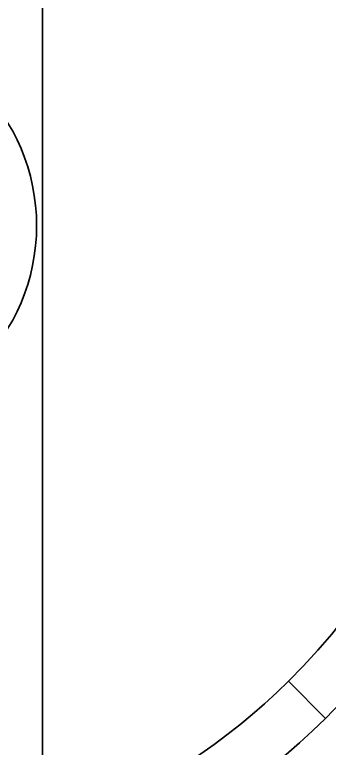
# Model space of a CAD drawing. Header units: millimetres. Extents: x -431 to 3717, y -325 to 2729.
# Drawn here: x 1381.54 to 1386.95, y 481.02 to 493.62 of the extents above; entities that cross this region are included whole.
import ezdxf

# ---------------------------------------------------------------- set-up
doc = ezdxf.new("R2010")
doc.units = ezdxf.units.MM

msp = doc.modelspace()

# ---------------------------------------------------------------- linework, layer by layer
at = {"color": 7, "linetype": 'Continuous', "lineweight": 35}
for p, q in [((1382.015, 593.2), (1382.015, 478)), ((1382.015, 593.2), (1382.015, 478)), ((1386.88, 481.535), (1386.247, 482.176))]:
    msp.add_line(p, q, dxfattribs=at)
msp.add_circle((1378.515, 490), 3.4, dxfattribs=at)
msp.add_circle((1378.515, 490), 3.4, dxfattribs=at)
for radius, start, end in [(24.5, 314.6585, 134.6585), (24.5, 314.6585, 134.6585), (21.5, 314.6585, 134.2993), (18.5, 314.9113, 134.6585), (24.5, 134.6585, 314.6585), (24.5, 134.6585, 314.6585), (21.5, 134.6585, 314.2993), (18.5, 134.9113, 314.6585), (11.9, 314.6585, 134.6585), (11, 314.6585, 134.6585), (11, 314.6585, 134.6585), (11.9, 134.6585, 314.6585), (11, 134.6585, 314.6585), (11, 134.6585, 314.6585)]:
    msp.add_arc((1378.515, 490), radius, start, end, dxfattribs=at)

doc.saveas('drawing.dxf')
